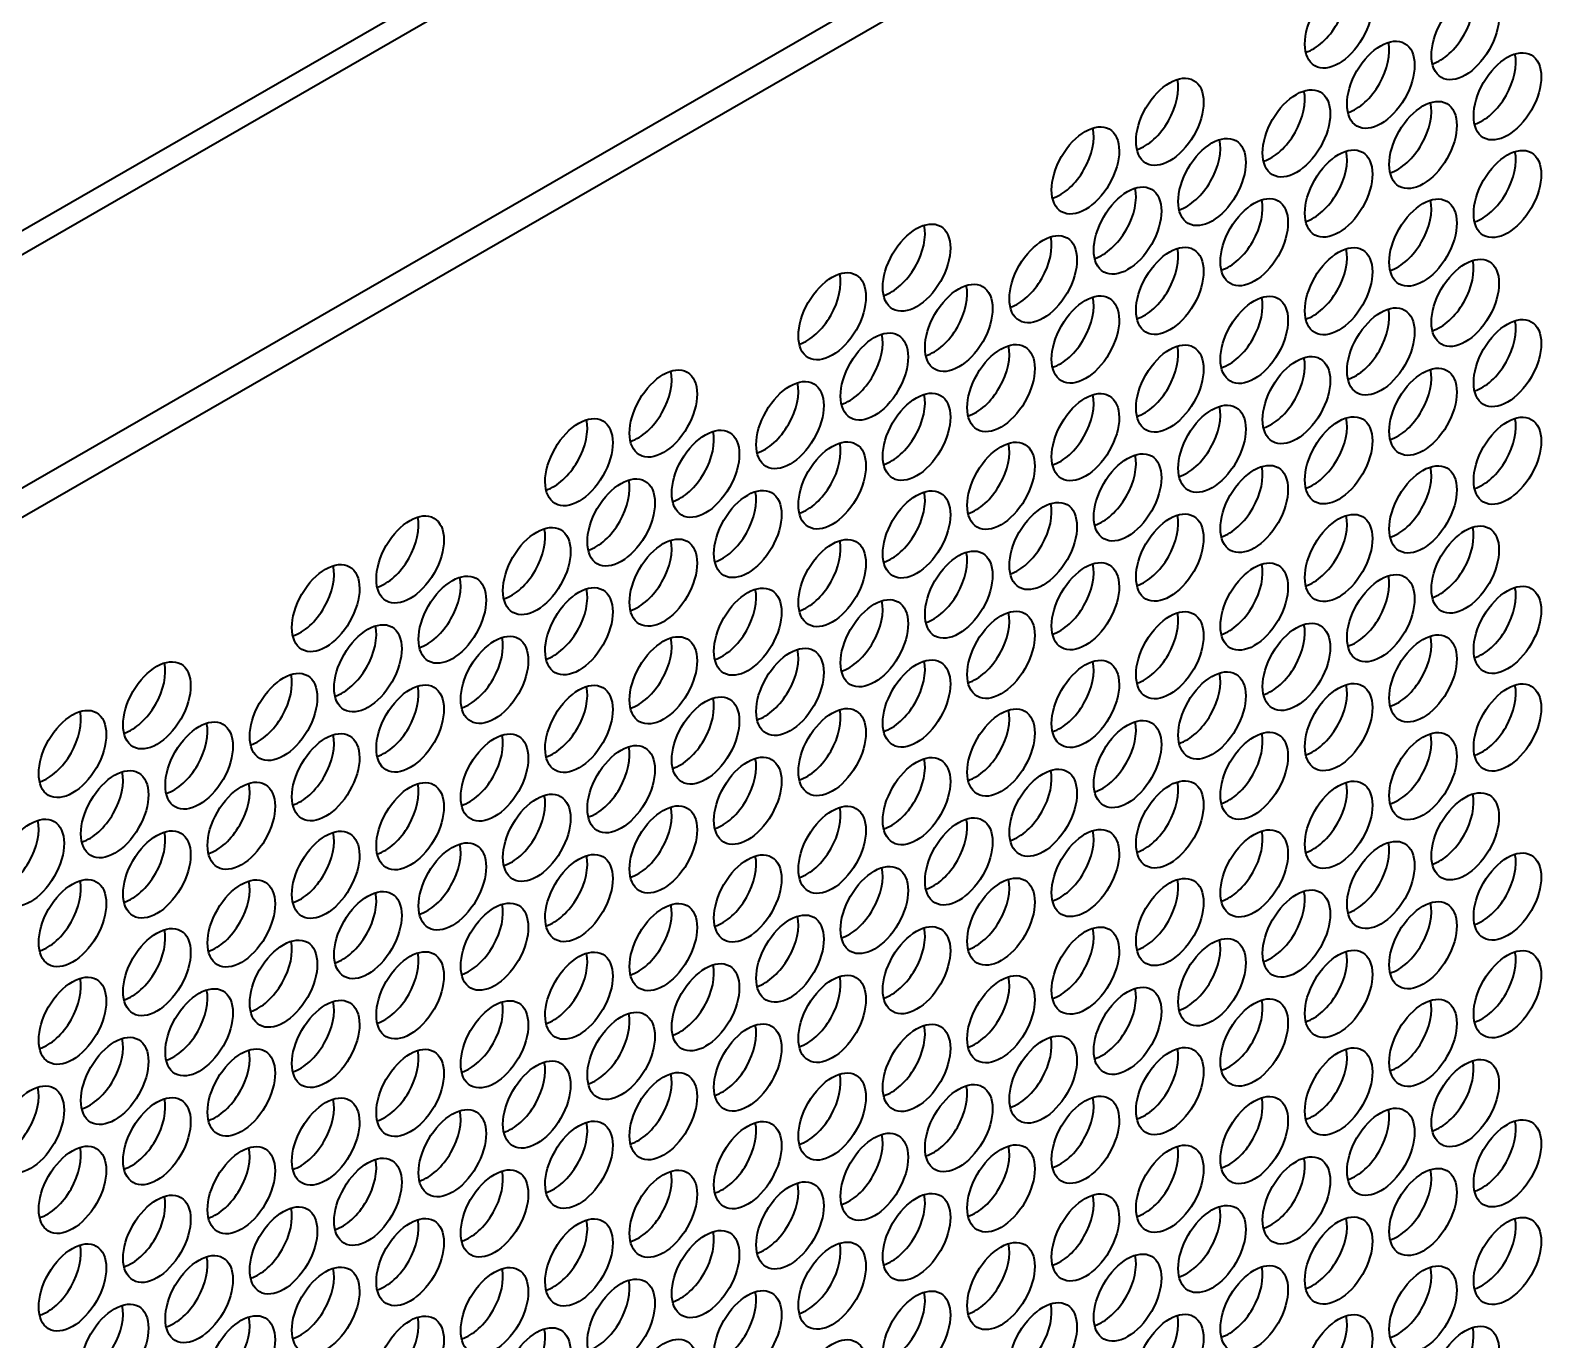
# Model space of a CAD drawing. Header units: millimetres. Extents: x 0 to 1682, y 0 to 1188.
# Drawn here: x 1349.7 to 1391.99, y 1061.97 to 1098.51 of the extents above; entities that cross this region are included whole.
import ezdxf

# ---------------------------------------------------------------- set-up
doc = ezdxf.new("R2010")
doc.units = ezdxf.units.MM
doc.header["$LTSCALE"] = 2
doc.layers.add('가시적인 것(ISO)', color=3, linetype='Continuous', lineweight=40)
doc.layers.add('가시적인 좁은 것(ISO)', color=3, linetype='Continuous', lineweight=35)

msp = doc.modelspace()

# ---------------------------------------------------------------- linework, layer by layer
at = {"layer": '가시적인 것(ISO)'}
for p, q in [((1216.0023, 1016.0638), (1395.6074, 1119.4915)), ((1402.2624, 1116.1359), (1222.6572, 1012.7082)), ((1402.2624, 1115.3183), (1222.6572, 1011.8906))]:
    msp.add_line(p, q, dxfattribs=at)
for centre in [(1386.2346, 1098.675), (1389.7701, 1098.351), (1387.4131, 1096.9937), (1390.9486, 1096.6696), (1381.5205, 1095.9603), (1385.0562, 1095.6364), (1388.5916, 1095.3123), (1379.1636, 1094.6031), (1382.699, 1094.279), (1386.2346, 1093.955), (1390.9486, 1093.9445), (1380.3421, 1092.9217), (1383.8775, 1092.5977), (1388.5916, 1092.5872), (1374.4495, 1091.8884), (1377.9851, 1091.5644), (1381.5205, 1091.2404), (1386.2346, 1091.2299), (1372.0925, 1090.5311), (1389.7701, 1090.9058), (1375.6279, 1090.207), (1379.1636, 1089.8831), (1383.8775, 1089.8725), (1387.4131, 1089.5485), (1373.271, 1088.8498), (1390.9486, 1089.2245), (1376.8065, 1088.5257), (1381.5205, 1088.5152), (1385.0562, 1088.1913), (1367.3784, 1087.8164), (1388.5916, 1087.8672), (1370.914, 1087.4925), (1374.4495, 1087.1684), (1379.1636, 1087.1579), (1382.699, 1086.8339), (1365.0214, 1086.4592), (1386.2346, 1086.5099), (1390.9486, 1086.4994), (1368.5569, 1086.1351), (1372.0925, 1085.8111), (1376.8065, 1085.8006), (1380.3421, 1085.4766), (1383.8775, 1085.1526), (1388.5916, 1085.142), (1366.1999, 1084.7778), (1369.7354, 1084.4538), (1374.4495, 1084.4433), (1377.9851, 1084.1193), (1381.5205, 1083.7952), (1386.2346, 1083.7848), (1360.3073, 1083.7445), (1363.843, 1083.4205), (1389.7701, 1083.4607), (1367.3784, 1083.0965), (1372.0925, 1083.086), (1375.6279, 1082.7619), (1357.9504, 1082.3872), (1379.1636, 1082.438), (1383.8775, 1082.4274), (1387.4131, 1082.1034), (1361.4858, 1082.0631), (1365.0214, 1081.7392), (1369.7354, 1081.7286), (1390.9486, 1081.7794), (1373.271, 1081.4046), (1376.8065, 1081.0806), (1381.5205, 1081.0701), (1359.1288, 1080.7058), (1362.6643, 1080.3818), (1385.0562, 1080.7461), (1388.5916, 1080.4221), (1367.3784, 1080.3713), (1370.914, 1080.0474), (1353.2363, 1079.6725), (1374.4495, 1079.7233), (1379.1636, 1079.7128), (1356.7719, 1079.3486), (1382.699, 1079.3887), (1360.3073, 1079.0245), (1365.0214, 1079.014), (1368.5569, 1078.69), (1386.2346, 1079.0648), (1390.9486, 1079.0542), (1350.8793, 1078.3152), (1372.0925, 1078.366), (1376.8065, 1078.3554), (1354.4147, 1077.9912), (1380.3421, 1078.0315), (1357.9504, 1077.6672), (1362.6643, 1077.6567), (1383.8775, 1077.7074), (1388.5916, 1077.6969), (1366.1999, 1077.3327), (1369.7354, 1077.0086), (1374.4495, 1076.9981), (1352.0578, 1076.6339), (1377.9851, 1076.6742), (1355.5933, 1076.3099), (1360.3073, 1076.2993), (1381.5205, 1076.3501), (1386.2346, 1076.3396), (1363.843, 1075.9754), (1389.7701, 1076.0156), (1367.3784, 1075.6513), (1372.0925, 1075.6408), (1375.6279, 1075.3168), (1349.7008, 1075.2766), (1353.2363, 1074.9525), (1357.9504, 1074.9421), (1379.1636, 1074.9928), (1383.8775, 1074.9823), (1361.4858, 1074.618), (1387.4131, 1074.6583), (1365.0214, 1074.294), (1369.7354, 1074.2835), (1390.9486, 1074.3343), (1373.271, 1073.9595), (1376.8065, 1073.6355), (1381.5205, 1073.625), (1350.8793, 1073.5953), (1355.5933, 1073.5847), (1359.1288, 1073.2607), (1385.0562, 1073.301), (1362.6643, 1072.9367), (1367.3784, 1072.9262), (1388.5916, 1072.9769), (1370.914, 1072.6022), (1353.2363, 1072.2274), (1374.4495, 1072.2782), (1379.1636, 1072.2677), (1382.699, 1071.9436), (1356.7719, 1071.9034), (1360.3073, 1071.5794), (1365.0214, 1071.5689), (1386.2346, 1071.6197), (1390.9486, 1071.6091), (1368.5569, 1071.2448), (1350.8793, 1070.8701), (1372.0925, 1070.9209), (1376.8065, 1070.9103), (1354.4147, 1070.546), (1380.3421, 1070.5863), (1383.8775, 1070.2623), (1388.5916, 1070.2518), (1357.9504, 1070.2221), (1362.6643, 1070.2115), (1366.1999, 1069.8875), (1369.7354, 1069.5635), (1374.4495, 1069.553), (1352.0578, 1069.1888), (1377.9851, 1069.2291), (1355.5933, 1068.8647), (1360.3073, 1068.8542), (1381.5205, 1068.905), (1386.2346, 1068.8945), (1389.7701, 1068.5704), (1363.843, 1068.5303), (1367.3784, 1068.2062), (1372.0925, 1068.1957), (1349.7008, 1067.8315), (1375.6279, 1067.8717), (1353.2363, 1067.5074), (1357.9504, 1067.4969), (1379.1636, 1067.5477), (1383.8775, 1067.5371), (1361.4858, 1067.1729), (1365.0214, 1066.8489), (1387.4131, 1067.2132), (1390.9486, 1066.8891), (1369.7354, 1066.8384), (1373.271, 1066.5144), (1350.8793, 1066.1501), (1355.5933, 1066.1396), (1376.8065, 1066.1903), (1381.5205, 1066.1798), (1359.1288, 1065.8156), (1385.0562, 1065.8559), (1362.6643, 1065.4916), (1367.3784, 1065.481), (1370.914, 1065.1571), (1388.5916, 1065.5318), (1353.2363, 1064.7823), (1374.4495, 1064.833), (1379.1636, 1064.8225), (1356.7719, 1064.4583), (1382.699, 1064.4985), (1360.3073, 1064.1342), (1365.0214, 1064.1238), (1386.2346, 1064.1745), (1390.9486, 1064.164), (1368.5569, 1063.7997), (1372.0925, 1063.4757), (1376.8065, 1063.4652), (1350.8793, 1063.425), (1354.4147, 1063.1009), (1380.3421, 1063.1412), (1357.9504, 1062.777), (1362.6643, 1062.7664), (1383.8775, 1062.8172), (1388.5916, 1062.8067), (1366.1999, 1062.4424), (1369.7354, 1062.1184), (1374.4495, 1062.1079), (1377.9851, 1061.7839), (1352.0578, 1061.7436), (1355.5933, 1061.4196), (1360.3073, 1061.4091), (1381.5205, 1061.4599), (1386.2346, 1061.4494), (1363.843, 1061.0851), (1389.7701, 1061.1253), (1367.3784, 1060.7611), (1372.0925, 1060.7506)]:
    msp.add_ellipse(centre, major_axis=(-0.6654, -1.1554), ratio=0.5780931, dxfattribs=at)
for centre in [(1385.5275, 1099.0822), (1389.063, 1098.7582), (1386.706, 1097.4009), (1390.2415, 1097.0768), (1380.8134, 1096.3675), (1384.3491, 1096.0436), (1387.8845, 1095.7195), (1378.4565, 1095.0103), (1381.9919, 1094.6862), (1385.5275, 1094.3622), (1390.2415, 1094.3517), (1379.6349, 1093.3289), (1383.1704, 1093.0049), (1387.8845, 1092.9944), (1373.7424, 1092.2956), (1377.278, 1091.9716), (1380.8134, 1091.6476), (1385.5275, 1091.6371), (1389.063, 1091.313), (1371.3854, 1090.9383), (1374.9208, 1090.6142), (1378.4565, 1090.2903), (1383.1704, 1090.2797), (1386.706, 1089.9557), (1390.2415, 1089.6317), (1372.5639, 1089.257), (1376.0994, 1088.9329), (1380.8134, 1088.9224), (1384.3491, 1088.5985), (1366.6713, 1088.2236), (1387.8845, 1088.2744), (1370.2069, 1087.8997), (1373.7424, 1087.5756), (1378.4565, 1087.5651), (1381.9919, 1087.2411), (1385.5275, 1086.9171), (1390.2415, 1086.9066), (1364.3143, 1086.8663), (1367.8498, 1086.5423), (1371.3854, 1086.2183), (1376.0994, 1086.2078), (1379.6349, 1085.8838), (1383.1704, 1085.5598), (1387.8845, 1085.5492), (1365.4928, 1085.185), (1369.0283, 1084.861), (1373.7424, 1084.8505), (1377.278, 1084.5265), (1359.6002, 1084.1517), (1380.8134, 1084.2024), (1385.5275, 1084.192), (1363.1359, 1083.8277), (1389.063, 1083.8679), (1366.6713, 1083.5037), (1371.3854, 1083.4932), (1374.9208, 1083.1691), (1357.2433, 1082.7944), (1378.4565, 1082.8452), (1383.1704, 1082.8346), (1360.7787, 1082.4703), (1386.706, 1082.5106), (1364.3143, 1082.1464), (1369.0283, 1082.1358), (1390.2415, 1082.1866), (1372.5639, 1081.8118), (1376.0994, 1081.4878), (1380.8134, 1081.4773), (1358.4217, 1081.113), (1384.3491, 1081.1533), (1361.9572, 1080.789), (1366.6713, 1080.7785), (1387.8845, 1080.8293), (1370.2069, 1080.4545), (1373.7424, 1080.1305), (1352.5291, 1080.0797), (1356.0648, 1079.7558), (1378.4565, 1080.12), (1381.9919, 1079.7959), (1359.6002, 1079.4317), (1364.3143, 1079.4212), (1385.5275, 1079.472), (1390.2415, 1079.4614), (1367.8498, 1079.0971), (1350.1722, 1078.7224), (1371.3854, 1078.7732), (1376.0994, 1078.7626), (1379.6349, 1078.4387), (1353.7076, 1078.3984), (1357.2433, 1078.0744), (1361.9572, 1078.0639), (1383.1704, 1078.1146), (1387.8845, 1078.1041), (1365.4928, 1077.7399), (1369.0283, 1077.4158), (1373.7424, 1077.4053), (1351.3507, 1077.0411), (1377.278, 1077.0814), (1380.8134, 1076.7573), (1385.5275, 1076.7468), (1354.8862, 1076.7171), (1359.6002, 1076.7065), (1363.1359, 1076.3826), (1389.063, 1076.4228), (1366.6713, 1076.0585), (1371.3854, 1076.048), (1348.9937, 1075.6838), (1374.9208, 1075.724), (1352.5291, 1075.3597), (1357.2433, 1075.3493), (1378.4565, 1075.4), (1383.1704, 1075.3895), (1386.706, 1075.0655), (1360.7787, 1075.0252), (1364.3143, 1074.7012), (1369.0283, 1074.6907), (1390.2415, 1074.7415), (1372.5639, 1074.3667), (1350.1722, 1074.0025), (1354.8862, 1073.9919), (1376.0994, 1074.0427), (1380.8134, 1074.0322), (1358.4217, 1073.6679), (1384.3491, 1073.7082), (1387.8845, 1073.3841), (1361.9572, 1073.3439), (1366.6713, 1073.3334), (1370.2069, 1073.0094), (1352.5291, 1072.6346), (1373.7424, 1072.6854), (1378.4565, 1072.6749), (1356.0648, 1072.3106), (1381.9919, 1072.3508), (1359.6002, 1071.9866), (1364.3143, 1071.9761), (1385.5275, 1072.0269), (1390.2415, 1072.0163), (1350.1722, 1071.2773), (1367.8498, 1071.652), (1371.3854, 1071.3281), (1376.0994, 1071.3175), (1353.7076, 1070.9532), (1379.6349, 1070.9935), (1357.2433, 1070.6293), (1361.9572, 1070.6187), (1383.1704, 1070.6695), (1387.8845, 1070.659), (1365.4928, 1070.2947), (1351.3507, 1069.596), (1369.0283, 1069.9707), (1373.7424, 1069.9602), (1377.278, 1069.6362), (1354.8862, 1069.2719), (1359.6002, 1069.2614), (1380.8134, 1069.3122), (1385.5275, 1069.3017), (1363.1359, 1068.9375), (1389.063, 1068.9776), (1366.6713, 1068.6134), (1371.3854, 1068.6029), (1348.9937, 1068.2387), (1352.5291, 1067.9146), (1357.2433, 1067.9041), (1374.9208, 1068.2788), (1378.4565, 1067.9549), (1383.1704, 1067.9443), (1360.7787, 1067.5801), (1386.706, 1067.6204), (1364.3143, 1067.2561), (1369.0283, 1067.2456), (1390.2415, 1067.2963), (1372.5639, 1066.9216), (1376.0994, 1066.5975), (1350.1722, 1066.5573), (1354.8862, 1066.5468), (1358.4217, 1066.2228), (1380.8134, 1066.587), (1384.3491, 1066.2631), (1361.9572, 1065.8988), (1366.6713, 1065.8882), (1387.8845, 1065.939), (1370.2069, 1065.5643), (1352.5291, 1065.1895), (1373.7424, 1065.2402), (1378.4565, 1065.2297), (1381.9919, 1064.9057), (1356.0648, 1064.8655), (1359.6002, 1064.5414), (1364.3143, 1064.531), (1385.5275, 1064.5817), (1390.2415, 1064.5712), (1367.8498, 1064.2069), (1350.1722, 1063.8322), (1371.3854, 1063.8829), (1376.0994, 1063.8724), (1353.7076, 1063.5081), (1379.6349, 1063.5484), (1383.1704, 1063.2244), (1387.8845, 1063.2139), (1357.2433, 1063.1842), (1361.9572, 1063.1736), (1365.4928, 1062.8496), (1369.0283, 1062.5256), (1373.7424, 1062.5151), (1351.3507, 1062.1508), (1377.278, 1062.1911), (1354.8862, 1061.8268), (1359.6002, 1061.8163), (1380.8134, 1061.8671), (1385.5275, 1061.8566), (1389.063, 1061.5325), (1363.1359, 1061.4923)]:
    msp.add_ellipse(centre, major_axis=(0.6654, 1.1554), ratio=0.5780931, start_param=3.6993769, end_param=5.7254011, dxfattribs=at)
at = {"layer": '가시적인 좁은 것(ISO)'}
msp.add_line((1396.6055, 1119.3935), (1217.0004, 1015.9658), dxfattribs=at)

doc.saveas('drawing.dxf')
